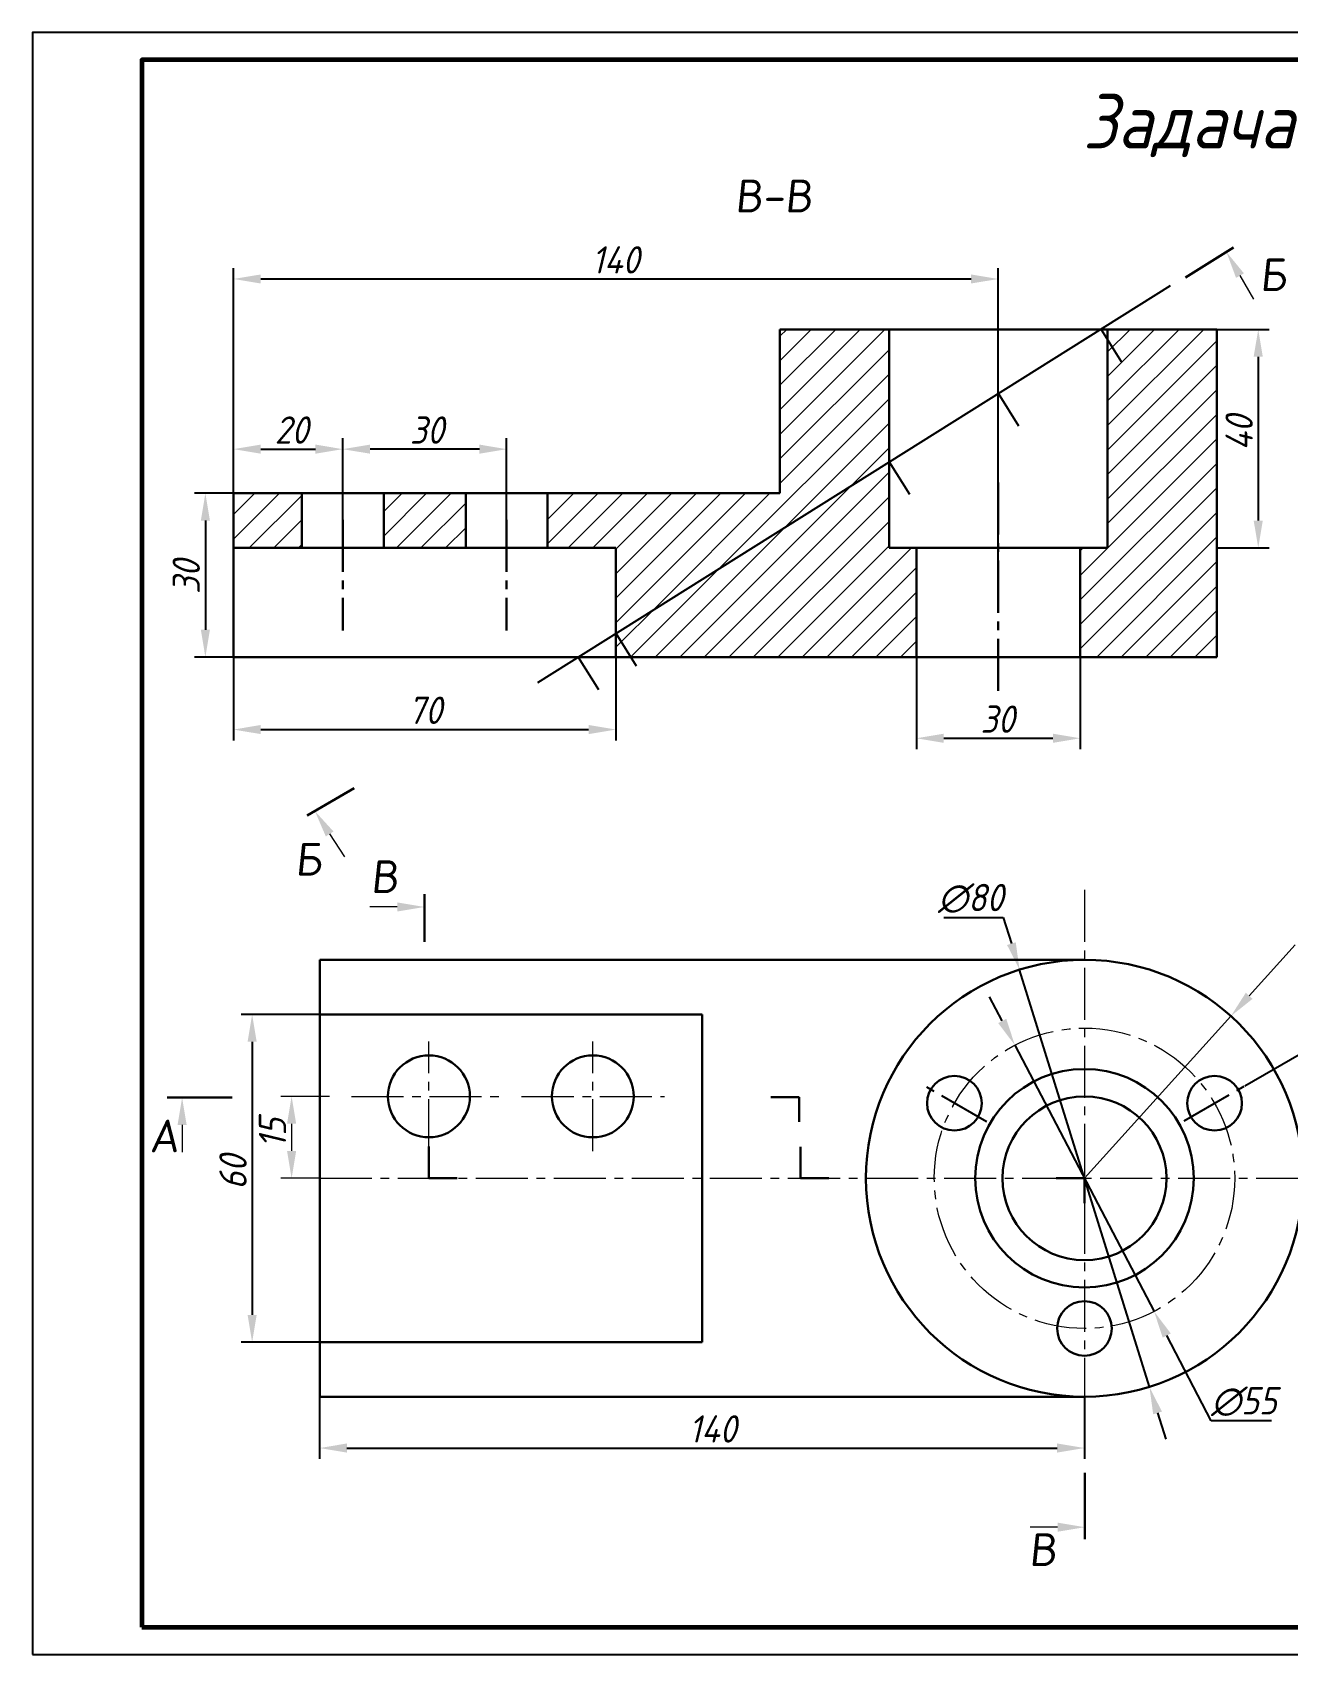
# Model space of a CAD drawing. Header units: millimetres. Extents: x 1974909 to 1976889, y 453046 to 453343.
# Drawn here: x 1976468.7 to 1976698.5, y 453046 to 453343 of the extents above; entities that cross this region are included whole.
import ezdxf

# ---------------------------------------------------------------- set-up
doc = ezdxf.new("R2010")
doc.units = ezdxf.units.MM
doc.header["$LTSCALE"] = 0.5
doc.linetypes.add('осевая2', pattern=[28.575, 19.05, -3.175, 3.175, -3.175])
doc.layers.get('0').update_dxf_attribs({"lineweight": 60})
doc.layers.get('Defpoints').update_dxf_attribs({"color": 5})
for name, color, linetype in [('1-оси', 1, 'осевая2'), ('3-размеры', 6, 'Continuous'), ('TEXT0', 7, 'Continuous')]:
    doc.layers.add(name, color=color, linetype=linetype)
doc.layers.add('2-штриховка', color=7, linetype='Continuous', true_color=0x00c7c7)
doc.layers.add('4-текст', color=7, linetype='Continuous', true_color=0x00ad00)
doc.styles.get("Standard").update_dxf_attribs({"font": 'isocpeui.ttf', "width": 0.9})
doc.styles.add('стиль1', font='simplex.shx')
doc.dimstyles.new('Standart', dxfattribs={"dimtxt": 5, "dimasz": 5, "dimexe": 2, "dimexo": 0, "dimgap": 1, "dimtad": 1, "dimtoh": 1, "dimdec": 0, "dimtxsty": 'Standard', "dimcen": 2.5, "dimadec": 0, "dimazin": 0, "dimtfac": 1, "dimtdec": 0, "dimtmove": 0, "dimatfit": 3, "dimldrblk": 'DOTSMALL', "dimfxl": 1, "dimarcsym": 0})

# ---------------------------------------------------------------- blocks, each defined once
blk = doc.blocks.new('*D193')
at = {"layer": '3-размеры', "color": 0, "lineweight": -2, "transparency": 16777216}
for p, q in [((1976505.55, 453258.63), (1976505.55, 453268.7)), ((1976510.55, 453266.7), (1976520.55, 453266.7)), ((1976525.55, 453252.74), (1976525.55, 453268.7))]:
    blk.add_line(p, q, dxfattribs=at)
at = {"layer": '3-размеры', "color": 0, "lineweight": 20, "transparency": 16777216}
for points in [[(1976510.55, 453267.54), (1976510.55, 453265.87), (1976505.55, 453266.7)], [(1976520.55, 453267.54), (1976520.55, 453265.87), (1976525.55, 453266.7)]]:
    blk.add_solid(points, dxfattribs=at)
at = {"layer": 'Defpoints', "color": 0, "lineweight": 20, "transparency": 16777216}
for p in [(1976525.55, 453266.7), (1976505.55, 453258.63), (1976525.55, 453252.74)]:
    blk.add_point(p, dxfattribs=at)
at = {"layer": '3-размеры', "color": 0, "lineweight": 20, "transparency": 16777216, "insert": (1976516.17, 453270.2), "char_height": 5, "attachment_point": 5}
blk.add_mtext('20', dxfattribs=at)
blk = doc.blocks.new('_DotSmall')
at = {"color": 0, "linetype": 'ByBlock', "const_width": 0.5}
blk.add_lwpolyline([(-0.0625, 0, 1), (0.0625, 0, 1)], format="xyb", close=True, dxfattribs=at)
blk = doc.blocks.new('*D194')
at = {"layer": '3-размеры', "color": 0, "lineweight": -2, "transparency": 16777216}
for p, q in [((1976525.55, 453253.22), (1976525.55, 453268.7)), ((1976550.55, 453266.7), (1976530.55, 453266.7)), ((1976555.55, 453253.06), (1976555.55, 453268.7))]:
    blk.add_line(p, q, dxfattribs=at)
at = {"layer": '3-размеры', "color": 0, "lineweight": 20, "transparency": 16777216}
for points in [[(1976530.55, 453267.54), (1976530.55, 453265.87), (1976525.55, 453266.7)], [(1976550.55, 453267.54), (1976550.55, 453265.87), (1976555.55, 453266.7)]]:
    blk.add_solid(points, dxfattribs=at)
at = {"layer": 'Defpoints', "color": 0, "lineweight": 20, "transparency": 16777216}
for p in [(1976525.55, 453266.7), (1976525.55, 453253.22), (1976555.55, 453253.06)]:
    blk.add_point(p, dxfattribs=at)
at = {"layer": '3-размеры', "color": 0, "lineweight": 20, "transparency": 16777216, "insert": (1976540.94, 453270.2), "char_height": 5, "attachment_point": 5}
blk.add_mtext('30', dxfattribs=at)
blk = doc.blocks.new('*D195')
at = {"layer": '3-размеры', "color": 0, "lineweight": -2, "transparency": 16777216}
for p, q in [((1976505.55, 453228.63), (1976505.55, 453213.36)), ((1976575.55, 453228.63), (1976575.55, 453213.36)), ((1976510.55, 453215.36), (1976570.55, 453215.36))]:
    blk.add_line(p, q, dxfattribs=at)
at = {"layer": '3-размеры', "color": 0, "lineweight": 20, "transparency": 16777216}
for points in [[(1976510.55, 453216.2), (1976510.55, 453214.53), (1976505.55, 453215.36)], [(1976570.55, 453216.2), (1976570.55, 453214.53), (1976575.55, 453215.36)]]:
    blk.add_solid(points, dxfattribs=at)
at = {"layer": 'Defpoints', "color": 0, "lineweight": 20, "transparency": 16777216}
for p in [(1976505.55, 453228.63), (1976575.55, 453228.63), (1976575.55, 453215.36)]:
    blk.add_point(p, dxfattribs=at)
at = {"layer": '3-размеры', "color": 0, "lineweight": 20, "transparency": 16777216, "insert": (1976540.59, 453218.89), "char_height": 5, "attachment_point": 5}
blk.add_mtext('70', dxfattribs=at)
blk = doc.blocks.new('*D196')
at = {"layer": '3-размеры', "color": 0, "lineweight": -2, "transparency": 16777216}
for p, q in [((1976505.55, 453258.63), (1976498.4, 453258.63)), ((1976500.4, 453253.63), (1976500.4, 453233.63)), ((1976505.55, 453228.63), (1976498.4, 453228.63))]:
    blk.add_line(p, q, dxfattribs=at)
at = {"layer": '3-размеры', "color": 0, "lineweight": 20, "transparency": 16777216}
for points in [[(1976499.57, 453253.63), (1976501.23, 453253.63), (1976500.4, 453258.63)], [(1976499.57, 453233.63), (1976501.23, 453233.63), (1976500.4, 453228.63)]]:
    blk.add_solid(points, dxfattribs=at)
at = {"layer": 'Defpoints', "color": 0, "lineweight": 20, "transparency": 16777216}
for p in [(1976505.55, 453258.63), (1976500.4, 453228.63), (1976505.55, 453228.63)]:
    blk.add_point(p, dxfattribs=at)
at = {"layer": '3-размеры', "color": 0, "lineweight": 20, "transparency": 16777216, "insert": (1976496.9, 453243.3), "char_height": 5, "attachment_point": 5, "rotation": 90}
blk.add_mtext('30', dxfattribs=at)
blk = doc.blocks.new('*D199')
at = {"layer": '3-размеры', "color": 0, "lineweight": -2, "transparency": 16777216}
for p, q in [((1976505.55, 453258.63), (1976505.55, 453299.86)), ((1976645.55, 453239.91), (1976645.55, 453299.86)), ((1976510.55, 453297.86), (1976640.55, 453297.86))]:
    blk.add_line(p, q, dxfattribs=at)
at = {"layer": '3-размеры', "color": 0, "lineweight": 20, "transparency": 16777216}
for points in [[(1976510.55, 453298.69), (1976510.55, 453297.03), (1976505.55, 453297.86)], [(1976640.55, 453298.69), (1976640.55, 453297.03), (1976645.55, 453297.86)]]:
    blk.add_solid(points, dxfattribs=at)
at = {"layer": 'Defpoints', "color": 0, "lineweight": 20, "transparency": 16777216}
for p in [(1976645.55, 453297.86), (1976505.55, 453258.63), (1976645.55, 453239.91)]:
    blk.add_point(p, dxfattribs=at)
at = {"layer": '3-размеры', "color": 0, "lineweight": 20, "transparency": 16777216, "insert": (1976575.48, 453301.36), "char_height": 5, "attachment_point": 5}
blk.add_mtext('140', dxfattribs=at)
blk = doc.blocks.new('*D200')
at = {"layer": '3-размеры', "color": 0, "lineweight": -2, "transparency": 16777216}
for p, q in [((1976685.55, 453288.63), (1976695.13, 453288.63)), ((1976693.13, 453283.63), (1976693.13, 453253.63)), ((1976685.55, 453248.63), (1976695.13, 453248.63))]:
    blk.add_line(p, q, dxfattribs=at)
at = {"layer": '3-размеры', "color": 0, "lineweight": 20, "transparency": 16777216}
for points in [[(1976692.29, 453283.63), (1976693.96, 453283.63), (1976693.13, 453288.63)], [(1976692.29, 453253.63), (1976693.96, 453253.63), (1976693.13, 453248.63)]]:
    blk.add_solid(points, dxfattribs=at)
at = {"layer": 'Defpoints', "color": 0, "lineweight": 20, "transparency": 16777216}
for p in [(1976685.55, 453288.63), (1976685.55, 453248.63), (1976693.13, 453248.63)]:
    blk.add_point(p, dxfattribs=at)
at = {"layer": '3-размеры', "color": 0, "lineweight": 20, "transparency": 16777216, "insert": (1976689.63, 453269.67), "char_height": 5, "attachment_point": 5, "rotation": 90}
blk.add_mtext('40', dxfattribs=at)
blk = doc.blocks.new('*D201')
at = {"layer": '3-размеры', "color": 0, "lineweight": -2, "transparency": 16777216}
for p, q in [((1976630.55, 453228.63), (1976630.55, 453211.77)), ((1976660.55, 453228.63), (1976660.55, 453211.77)), ((1976635.55, 453213.77), (1976655.55, 453213.77))]:
    blk.add_line(p, q, dxfattribs=at)
at = {"layer": '3-размеры', "color": 0, "lineweight": 30, "transparency": 16777216}
for points in [[(1976635.55, 453214.6), (1976635.55, 453212.93), (1976630.55, 453213.77)], [(1976655.55, 453214.6), (1976655.55, 453212.93), (1976660.55, 453213.77)]]:
    blk.add_solid(points, dxfattribs=at)
at = {"layer": 'Defpoints', "color": 0, "lineweight": 30, "transparency": 16777216}
for p in [(1976630.55, 453228.63), (1976660.55, 453228.63), (1976660.55, 453213.77)]:
    blk.add_point(p, dxfattribs=at)
at = {"layer": '3-размеры', "color": 0, "lineweight": 30, "transparency": 16777216, "insert": (1976645.4, 453217.27), "char_height": 5, "attachment_point": 5}
blk.add_mtext('30', dxfattribs=at)
blk = doc.blocks.new('*D202')
at = {"layer": '3-размеры', "color": 0, "lineweight": -2, "transparency": 16777216}
for p, q in [((1976521.32, 453163.2), (1976506.96, 453163.2)), ((1976508.96, 453158.2), (1976508.96, 453108.2)), ((1976521.32, 453103.2), (1976506.96, 453103.2))]:
    blk.add_line(p, q, dxfattribs=at)
at = {"layer": '3-размеры', "color": 0, "lineweight": 20, "transparency": 16777216}
for points in [[(1976508.13, 453158.2), (1976509.79, 453158.2), (1976508.96, 453163.2)], [(1976508.13, 453108.2), (1976509.79, 453108.2), (1976508.96, 453103.2)]]:
    blk.add_solid(points, dxfattribs=at)
at = {"layer": 'Defpoints', "color": 0, "lineweight": 20, "transparency": 16777216}
for p in [(1976521.32, 453163.2), (1976508.96, 453103.2), (1976521.32, 453103.2)]:
    blk.add_point(p, dxfattribs=at)
at = {"layer": '3-размеры', "color": 0, "lineweight": 20, "transparency": 16777216, "insert": (1976505.46, 453134.3), "char_height": 5, "attachment_point": 5, "rotation": 90}
blk.add_mtext('60', dxfattribs=at)
blk = doc.blocks.new('*D205')
at = {"layer": '3-размеры', "color": 0, "lineweight": -2, "transparency": 16777216}
for p, q in [((1976521.32, 453093.2), (1976521.32, 453081.81)), ((1976661.32, 453093.2), (1976661.32, 453081.81)), ((1976526.32, 453083.81), (1976656.32, 453083.81))]:
    blk.add_line(p, q, dxfattribs=at)
at = {"layer": '3-размеры', "color": 0, "lineweight": 20, "transparency": 16777216}
for points in [[(1976526.32, 453084.65), (1976526.32, 453082.98), (1976521.32, 453083.81)], [(1976656.32, 453084.65), (1976656.32, 453082.98), (1976661.32, 453083.81)]]:
    blk.add_solid(points, dxfattribs=at)
at = {"layer": 'Defpoints', "color": 0, "lineweight": 20, "transparency": 16777216}
for p in [(1976521.32, 453093.2), (1976661.32, 453093.2), (1976661.32, 453083.81)]:
    blk.add_point(p, dxfattribs=at)
at = {"layer": '3-размеры', "color": 0, "lineweight": 20, "transparency": 16777216, "insert": (1976593.25, 453087.31), "char_height": 5, "attachment_point": 5}
blk.add_mtext('140', dxfattribs=at)
blk = doc.blocks.new('*D206')
at = {"layer": '3-размеры', "color": 0, "lineweight": -2, "transparency": 16777216}
blk.add_line((1976690.69, 453150.16), (1976702.63, 453157.05), dxfattribs=at)
blk.add_arc((1976661.32, 453133.2), 45.7, 6.2717, 23.7283, dxfattribs=at)
at = {"layer": '3-размеры', "color": 0, "lineweight": 20, "transparency": 16777216}
for points in [[(1976702.42, 453151.22), (1976703.9, 453151.97), (1976700.9, 453156.05)], [(1976707.58, 453138.24), (1976705.92, 453138.15), (1976707.02, 453133.2)]]:
    blk.add_solid(points, dxfattribs=at)
at = {"layer": 'Defpoints', "color": 0, "lineweight": 20, "transparency": 16777216}
for p in [(1976690.69, 453150.16), (1976704.27, 453148.83), (1976679.58, 453143.74), (1976521.32, 453133.2), (1976707.53, 453133.2)]:
    blk.add_point(p, dxfattribs=at)
at = {"layer": '3-размеры', "color": 0, "lineweight": 20, "transparency": 16777216, "insert": (1976708.89, 453145.79), "char_height": 5, "attachment_point": 5, "rotation": 284.8266}
blk.add_mtext('30°', dxfattribs=at)
blk = doc.blocks.new('*D209')
at = {"layer": '3-размеры', "color": 0, "lineweight": -2, "transparency": 16777216}
for p, q in [((1976646.27, 453162.01), (1976643.95, 453166.44)), ((1976648.58, 453157.57), (1976674.06, 453108.83)), ((1976684.53, 453088.81), (1976676.38, 453104.4)), ((1976695.55, 453088.81), (1976684.53, 453088.81))]:
    blk.add_line(p, q, dxfattribs=at)
at = {"layer": '3-размеры', "color": 0, "lineweight": 20, "transparency": 16777216}
for points in [[(1976647.01, 453162.39), (1976645.53, 453161.62), (1976648.58, 453157.57)], [(1976677.12, 453104.79), (1976675.64, 453104.01), (1976674.06, 453108.83)]]:
    blk.add_solid(points, dxfattribs=at)
at = {"layer": 'Defpoints', "color": 0, "lineweight": 20, "transparency": 16777216}
for p in [(1976648.58, 453157.57), (1976674.06, 453108.83)]:
    blk.add_point(p, dxfattribs=at)
at = {"layer": '3-размеры', "color": 0, "lineweight": 20, "transparency": 16777216, "insert": (1976690.54, 453092.31), "char_height": 5, "attachment_point": 5}
blk.add_mtext('∅55', dxfattribs=at)
blk = doc.blocks.new('*D210')
at = {"layer": '3-размеры', "color": 0, "lineweight": -2, "transparency": 16777216}
for p, q in [((1976635.56, 453180.94), (1976646.46, 453180.94)), ((1976646.46, 453180.94), (1976647.95, 453176.17)), ((1976673.21, 453095.01), (1976649.43, 453171.39)), ((1976674.7, 453090.24), (1976676.19, 453085.46))]:
    blk.add_line(p, q, dxfattribs=at)
at = {"layer": '3-размеры', "color": 0, "lineweight": 20, "transparency": 16777216}
for points in [[(1976648.74, 453176.42), (1976647.15, 453175.92), (1976649.43, 453171.39)], [(1976675.5, 453090.48), (1976673.9, 453089.99), (1976673.21, 453095.01)]]:
    blk.add_solid(points, dxfattribs=at)
at = {"layer": 'Defpoints', "color": 0, "lineweight": 20, "transparency": 16777216}
for p in [(1976649.43, 453171.39), (1976673.21, 453095.01)]:
    blk.add_point(p, dxfattribs=at)
at = {"layer": '3-размеры', "color": 0, "lineweight": 20, "transparency": 16777216, "insert": (1976640.51, 453184.44), "char_height": 5, "attachment_point": 5}
blk.add_mtext('∅80', dxfattribs=at)

msp = doc.modelspace()

# ---------------------------------------------------------------- linework, layer by layer
at = {"lineweight": 20}
for p, q in [((1976689.78741, 453298.47539), (1976692.27411, 453294.1376)), ((1976523.14733, 453196.24941), (1976525.85587, 453192.04657)), ((1976535.51442, 453182.88217), (1976530.51442, 453182.88217)), ((1976540.51442, 453181.09445), (1976540.51442, 453178.31914)), ((1976540.51442, 453181.09445), (1976540.51442, 453178.31914)), ((1976496.33617, 453147.96446), (1976494.09878, 453147.96446)), ((1976496.14321, 453142.96446), (1976496.14321, 453137.96446)), ((1976661.39193, 453069.31917), (1976661.39193, 453071.31917)), ((1976661.39193, 453069.31917), (1976661.39193, 453071.31917)), ((1976656.39193, 453069.31917), (1976651.39193, 453069.31917))]:
    msp.add_line(p, q, dxfattribs=at)
at = {"lineweight": 30}
for p, q in [((1976625.54958, 453248.62972), (1976665.54958, 453248.62972)), ((1976540.51442, 453176.48452), (1976540.51442, 453185.2027)), ((1976521.32304, 453163.20281), (1976591.32304, 453163.20281)), ((1976591.32304, 453163.20281), (1976591.32304, 453103.20281)), ((1976505.31898, 453147.96446), (1976493.43543, 453147.96446)), ((1976609.12225, 453148.06246), (1976603.93531, 453148.06246)), ((1976609.12225, 453143.51024), (1976609.12225, 453148.06246)), ((1976541.32304, 453133.21994), (1976541.32304, 453138.99386)), ((1976609.33813, 453133.20281), (1976609.33813, 453138.97673)), ((1976541.32304, 453133.21994), (1976546.48713, 453133.21994)), ((1976609.33813, 453133.20281), (1976614.50222, 453133.20281)), ((1976661.30059, 453133.21339), (1976656.11365, 453133.21339)), ((1976661.30059, 453128.66117), (1976661.30059, 453133.21339)), ((1976521.32304, 453103.20281), (1976591.32304, 453103.20281)), ((1976661.39193, 453079.26852), (1976661.39193, 453067.14641))]:
    msp.add_line(p, q, dxfattribs=at)
at = {"lineweight": 60}
msp.add_lwpolyline([(1976488.74665, 453051), (1976883.74665, 453051), (1976883.74665, 453338), (1976488.74665, 453338)], close=True, dxfattribs=at)
at = {"lineweight": 20}
for points in [[(1976690.51038, 453298.88984), (1976689.06445, 453298.06094), (1976687.30072, 453302.81317)], [(1976523.8478, 453196.70083), (1976522.44686, 453195.79799), (1976520.43879, 453200.45224)], [(1976535.51442, 453183.71551), (1976535.51442, 453182.04884), (1976540.51442, 453182.88217)], [(1976495.30988, 453142.96446), (1976496.97655, 453142.96446), (1976496.14321, 453147.96446)], [(1976656.39193, 453070.1525), (1976656.39193, 453068.48583), (1976661.39193, 453069.31917)]]:
    msp.add_solid(points, dxfattribs=at)
at = {"layer": '1-оси', "lineweight": 30}
for p, q in [((1976645.54958, 453260.57307), (1976645.54958, 453221.19646)), ((1976525.54958, 453253.79046), (1976525.54958, 453233.5141)), ((1976555.54958, 453253.79046), (1976555.54958, 453233.5141))]:
    msp.add_line(p, q, dxfattribs=at)
at = {"layer": '1-оси', "lineweight": 20}
for p, q in [((1976661.32304, 453186.02437), (1976661.32304, 453093.20281)), ((1976541.32304, 453138.1476), (1976541.32304, 453158.25803)), ((1976571.32304, 453138.1476), (1976571.32304, 453158.25803)), ((1976527.13241, 453148.20281), (1976555.64403, 453148.20281)), ((1976558.29724, 453148.20281), (1976584.43712, 453148.20281)), ((1976521.32304, 453133.20281), (1976707.52917, 453133.20281))]:
    msp.add_line(p, q, dxfattribs=at)
at = {"layer": '1-оси', "linetype": 'осевая2'}
for p, q in [((1976643.44446, 453143.52502), (1976631.57022, 453150.38061)), ((1976679.58253, 453143.74494), (1976690.69494, 453150.16069))]:
    msp.add_line(p, q, dxfattribs=at)
at = {"layer": '1-оси', "linetype": 'осевая2', "lineweight": 20}
msp.add_circle((1976661.32304, 453133.20281), 27.5, dxfattribs=at)
at = {"layer": '2-штриховка', "linetype": 'Continuous', "lineweight": 20}
for p, q in [((1976605.54958, 453287.36834), (1976606.81096, 453288.62972)), ((1976605.54958, 453282.87822), (1976611.30109, 453288.62972)), ((1976605.54958, 453278.38809), (1976615.79122, 453288.62972)), ((1976605.54958, 453273.89796), (1976620.28134, 453288.62972)), ((1976605.54958, 453269.40783), (1976624.77147, 453288.62972)), ((1976665.54958, 453284.50655), (1976669.67275, 453288.62972)), ((1976665.54958, 453280.01642), (1976674.16288, 453288.62972)), ((1976665.54958, 453275.52629), (1976678.65301, 453288.62972)), ((1976665.54958, 453271.03617), (1976683.14314, 453288.62972)), ((1976605.54958, 453264.9177), (1976625.54958, 453284.9177)), ((1976665.54958, 453266.54604), (1976685.54958, 453286.54604)), ((1976665.54958, 453262.05591), (1976685.54958, 453282.05591)), ((1976605.54958, 453260.42758), (1976625.54958, 453280.42758)), ((1976594.4775, 453244.86537), (1976625.54958, 453275.93745)), ((1976665.54958, 453257.56578), (1976685.54958, 453277.56578)), ((1976665.54958, 453253.07565), (1976685.54958, 453273.07565)), ((1976606.53805, 453252.43579), (1976625.54958, 453271.44732)), ((1976618.5986, 453260.00621), (1976625.54958, 453266.95719)), ((1976660.54958, 453243.58553), (1976685.54958, 453268.58553)), ((1976660.54958, 453239.0954), (1976685.54958, 453264.0954)), ((1976591.71224, 453228.62972), (1976625.54958, 453262.46706)), ((1976505.54958, 453254.72026), (1976509.45904, 453258.62972)), ((1976505.54958, 453250.23014), (1976513.94917, 453258.62972)), ((1976508.43929, 453248.62972), (1976518.04958, 453258.24001)), ((1976533.04958, 453255.2795), (1976536.39981, 453258.62972)), ((1976533.04958, 453250.78937), (1976540.88993, 453258.62972)), ((1976535.38006, 453248.62972), (1976545.38006, 453258.62972)), ((1976563.04958, 453258.33873), (1976563.34057, 453258.62972)), ((1976563.04958, 453253.8486), (1976567.8307, 453258.62972)), ((1976563.04958, 453249.35847), (1976572.32083, 453258.62972)), ((1976566.81096, 453248.62972), (1976576.81096, 453258.62972)), ((1976571.30109, 453248.62972), (1976581.30109, 453258.62972)), ((1976575.54958, 453248.38809), (1976585.79122, 453258.62972)), ((1976575.54958, 453243.89796), (1976590.28134, 453258.62972)), ((1976575.54958, 453239.40783), (1976594.77147, 453258.62972)), ((1976575.54958, 453234.9177), (1976599.2616, 453258.62972)), ((1976582.41695, 453237.29495), (1976603.75173, 453258.62972)), ((1976587.22211, 453228.62972), (1976618.5986, 453260.00621)), ((1976596.20237, 453228.62972), (1976625.54958, 453257.97694)), ((1976660.54958, 453234.60527), (1976685.54958, 453259.60527)), ((1976539.87019, 453248.62972), (1976548.04958, 453256.80911)), ((1976660.54958, 453230.11514), (1976685.54958, 453255.11514)), ((1976512.92942, 453248.62972), (1976518.04958, 453253.74988)), ((1976544.36032, 453248.62972), (1976548.04958, 453252.31898)), ((1976582.73198, 453228.62972), (1976606.53805, 453252.43579)), ((1976600.6925, 453228.62972), (1976625.54958, 453253.48681)), ((1976517.41955, 453248.62972), (1976518.04958, 453249.25975)), ((1976605.18262, 453228.62972), (1976625.54958, 453248.99668)), ((1976663.55429, 453228.62972), (1976685.54958, 453250.62501)), ((1976609.67275, 453228.62972), (1976629.67275, 453248.62972)), ((1976660.54958, 453248.07565), (1976661.10365, 453248.62972)), ((1976668.04442, 453228.62972), (1976685.54958, 453246.13489)), ((1976578.2671, 453228.65497), (1976594.4775, 453244.86537)), ((1976614.16288, 453228.62972), (1976630.54958, 453245.01642)), ((1976618.65301, 453228.62972), (1976630.54958, 453240.52629)), ((1976672.53454, 453228.62972), (1976685.54958, 453241.64476)), ((1976576.53554, 453231.41354), (1976582.41695, 453237.29495)), ((1976677.02467, 453228.62972), (1976685.54958, 453237.15463)), ((1976623.14314, 453228.62972), (1976630.54958, 453236.03617)), ((1976575.54958, 453230.42758), (1976576.53554, 453231.41354)), ((1976627.63326, 453228.62972), (1976630.54958, 453231.54604)), ((1976681.5148, 453228.62972), (1976685.54958, 453232.6645)), ((1976578.24186, 453228.62972), (1976578.2671, 453228.65497))]:
    msp.add_line(p, q, dxfattribs=at)
at = {"layer": '3-размеры', "lineweight": 20}
for p, q in [((1976699.89095, 453175.9466), (1976691.46896, 453166.61274)), ((1976661.32304, 453133.20281), (1976688.11942, 453162.90053)), ((1976523.12261, 453148.20281), (1976514.18273, 453148.20281)), ((1976516.18273, 453143.20281), (1976516.18273, 453138.20281)), ((1976521.32304, 453133.20281), (1976514.18273, 453133.20281))]:
    msp.add_line(p, q, dxfattribs=at)
for points in [[(1976690.85026, 453167.171), (1976692.08767, 453166.05448), (1976688.11942, 453162.90053)], [(1976515.3494, 453143.20281), (1976517.01607, 453143.20281), (1976516.18273, 453148.20281)], [(1976515.3494, 453138.20281), (1976517.01607, 453138.20281), (1976516.18273, 453133.20281)]]:
    msp.add_solid(points, dxfattribs=at)
at = {"layer": 'Defpoints'}
msp.add_lwpolyline([(1976468.74665, 453046), (1976888.74665, 453046), (1976888.74665, 453343), (1976468.74665, 453343)], close=True, dxfattribs=at)
at = {"layer": 'TEXT0', "lineweight": 30}
for p, q in [((1976679.82131, 453298.13297), (1976688.5953, 453303.62325)), ((1976605.54958, 453258.62972), (1976605.54958, 453288.62972)), ((1976605.54958, 453288.62972), (1976685.54958, 453288.62972)), ((1976625.54958, 453248.62972), (1976625.54958, 453288.62972)), ((1976665.54958, 453248.62972), (1976665.54958, 453288.62972)), ((1976685.54958, 453288.62972), (1976685.54958, 453228.62972)), ((1976505.54958, 453228.62972), (1976505.54958, 453258.62972)), ((1976505.54958, 453258.62972), (1976565.54958, 453258.62972)), ((1976518.04958, 453248.62972), (1976518.04958, 453258.62972)), ((1976533.04958, 453248.62972), (1976533.04958, 453258.62972)), ((1976548.04958, 453248.62972), (1976548.04958, 453258.62972)), ((1976563.04958, 453248.62972), (1976563.04958, 453258.62972)), ((1976565.54958, 453258.62972), (1976605.54958, 453258.62972)), ((1976505.54958, 453248.62972), (1976575.54958, 453248.62972)), ((1976575.54958, 453248.62972), (1976575.54958, 453228.62972)), ((1976630.54958, 453228.62972), (1976630.54958, 453248.62972)), ((1976660.54958, 453248.62972), (1976660.54958, 453228.62972)), ((1976685.54958, 453228.62972), (1976505.54958, 453228.62972)), ((1976645.54958, 453228.62972), (1976630.54958, 453228.62972)), ((1976527.66465, 453204.62409), (1976519.02096, 453199.63366)), ((1976521.32304, 453173.20281), (1976521.32304, 453093.20281)), ((1976521.32304, 453173.20281), (1976661.32304, 453173.20281)), ((1976521.32304, 453093.20281), (1976661.32304, 453093.20281))]:
    msp.add_line(p, q, dxfattribs=at)
at = {"layer": 'TEXT0'}
for p, q in [((1976561.2409, 453224.00271), (1976677.04791, 453296.69492)), ((1976616.73388, 453288.62972), (1976626.73388, 453288.62972)), ((1976664.36528, 453288.62972), (1976668.03968, 453282.77598)), ((1976645.54958, 453276.92338), (1976649.27094, 453270.99481)), ((1976625.54958, 453264.36935), (1976629.27094, 453258.44079)), ((1976575.54958, 453232.98429), (1976579.27094, 453227.05573)), ((1976568.61226, 453228.62972), (1976572.33362, 453222.70116)), ((1976521.32304, 453133.20281), (1976521.32304, 453163.20281)), ((1976521.32304, 453133.20281), (1976521.32304, 453148.20281))]:
    msp.add_line(p, q, dxfattribs=at)
at = {"layer": 'TEXT0', "lineweight": 53}
msp.add_line((1976630.54958, 453248.62972), (1976630.54958, 453248.62972), dxfattribs=at)
at = {"layer": 'TEXT0', "lineweight": 30}
for centre, radius in [((1976661.32304, 453133.20281), 40), ((1976541.32304, 453148.20281), 7.5), ((1976571.32304, 453148.20281), 7.5), ((1976637.50734, 453146.95281), 5), ((1976661.32304, 453133.20281), 20), ((1976685.13874, 453146.95281), 5), ((1976661.32304, 453133.20281), 15), ((1976661.32304, 453105.70281), 5)]:
    msp.add_circle(centre, radius, dxfattribs=at)

# ---------------------------------------------------------------- texts
at = {"layer": '3-размеры', "lineweight": 20, "insert": (1976512.68273, 453141.492), "char_height": 5, "attachment_point": 5, "rotation": 90}
msp.add_mtext('15', dxfattribs=at)
at = {"layer": '4-текст', "linetype": 'Continuous', "lineweight": 20, "insert": (1976661.03323, 453331.75069), "char_height": 10, "attachment_point": 1}
msp.add_mtext_dynamic_manual_height_columns('Задача 8', width=69.661084, gutter_width=50, heights=[0], dxfattribs=at)
at = {"layer": '4-текст', "char_height": 6, "attachment_point": 1, "style": 'стиль1'}
for s, insert in [('{\\fISOCPEUR|b0|i0|c204|p34;\\Q6;Б}', (1976693.38713, 453301.63748)), ('{\\fISOCPEUR|b0|i0|c204|p34;\\Q6;Б}', (1976516.79349, 453194.62858)), ('{\\fISOCPEUR|b0|i0|c204|p34;\\Q6;В}', (1976530.65791, 453191.4271)), ('{\\fISOCPEUR|b0|i0|c204|p34;\\Q6;А}', (1976490.15708, 453143.95062)), ('{\\fISOCPEUR|b0|i0|c204|p34;\\Q6;В}', (1976651.14833, 453068.20789))]:
    msp.add_mtext_dynamic_manual_height_columns(s, width=8.2760868, gutter_width=37.62066, heights=[0], dxfattribs=dict(at, insert=insert))
at = {"layer": 'TEXT0', "insert": (1976597.32901, 453316.05645), "char_height": 6, "attachment_point": 1, "style": 'стиль1'}
msp.add_mtext_dynamic_manual_height_columns('{\\fISOCPEUR|b0|i0|c204|p34;\\Q6;В-В}', width=8.2760868, gutter_width=37.62066, heights=[0], dxfattribs=at)

# ---------------------------------------------------------------- dimensions: what is measured, and where the dimension line sits
at = {"layer": '3-размеры', "lineweight": 20}
for base, p1, p2, picture, middle in [((1976645.54958, 453297.8609), (1976505.54958, 453258.62972), (1976645.54958, 453239.91309), '*D199', (1976575.48428, 453297.8609)), ((1976525.54958, 453266.70417), (1976505.54958, 453258.62972), (1976525.54958, 453252.74202), '*D193', (1976516.17403, 453266.70417)), ((1976525.54958, 453266.70417), (1976555.54958, 453253.06253), (1976525.54958, 453253.22279), '*D194', (1976540.93615, 453266.70417)), ((1976575.54958, 453215.36193), (1976505.54958, 453228.62972), (1976575.54958, 453228.62972), '*D195', (1976540.59159, 453215.36193)), ((1976661.32304, 453083.81172), (1976521.32304, 453093.20281), (1976661.32304, 453093.20281), '*D205', (1976593.24578, 453083.81172))]:
    dim = msp.add_linear_dim(base=base, p1=p1, p2=p2, dimstyle='Standart', dxfattribs=at)
    dim.commit()
    dim.dimension.update_dxf_attribs({"geometry": picture, "text_midpoint": middle, "dimtype": 160})
for base, p1, p2, picture, middle in [((1976693.12642, 453248.62972), (1976685.54958, 453288.62972), (1976685.54958, 453248.62972), '*D200', (1976693.12642, 453269.6692)), ((1976500.40011, 453228.62972), (1976505.54958, 453258.62972), (1976505.54958, 453228.62972), '*D196', (1976500.40011, 453243.30316)), ((1976508.96139, 453103.20281), (1976521.32304, 453163.20281), (1976521.32304, 453103.20281), '*D202', (1976508.96139, 453134.30392))]:
    dim = msp.add_linear_dim(base=base, p1=p1, p2=p2, angle=90, dimstyle='Standart', dxfattribs=at)
    dim.commit()
    dim.dimension.update_dxf_attribs({"geometry": picture, "text_midpoint": middle, "dimtype": 160})
at = {"layer": '3-размеры', "lineweight": 30}
dim = msp.add_linear_dim(base=(1976660.54958, 453213.7675), p1=(1976630.54958, 453228.62972), p2=(1976660.54958, 453228.62972), dimstyle='Standart', dxfattribs=at)
dim.commit()
dim.dimension.update_dxf_attribs({"geometry": '*D201', "text_midpoint": (1976645.39634, 453213.7675), "dimtype": 160})
at = {"layer": '3-размеры', "lineweight": 20}
for p1, p2, picture, middle in [((1976673.21328, 453095.0109), (1976649.4328, 453171.39473), '*D210', (1976640.51194, 453180.94271)), ((1976648.58454, 453157.57453), (1976674.06154, 453108.8311), '*D209', (1976690.53848, 453088.81127))]:
    dim = msp.add_diameter_dim_2p(p1=p1, p2=p2, dimstyle='Standart', dxfattribs=at)
    dim.commit()
    dim.dimension.update_dxf_attribs({"geometry": picture, "text_midpoint": middle, "dimtype": 163})
dim = msp.add_angular_dim_2l(base=(1976704.26745, 453148.8333), line1=((1976521.32304, 453133.20281), (1976707.52917, 453133.20281)), line2=((1976679.58253, 453143.74494), (1976690.69494, 453150.16069)), dimstyle='Standart', dxfattribs=at)
dim.commit()
dim.dimension.update_dxf_attribs({"geometry": '*D206', "text_midpoint": (1976705.50191, 453144.89733), "dimtype": 162})

doc.saveas('drawing.dxf')
